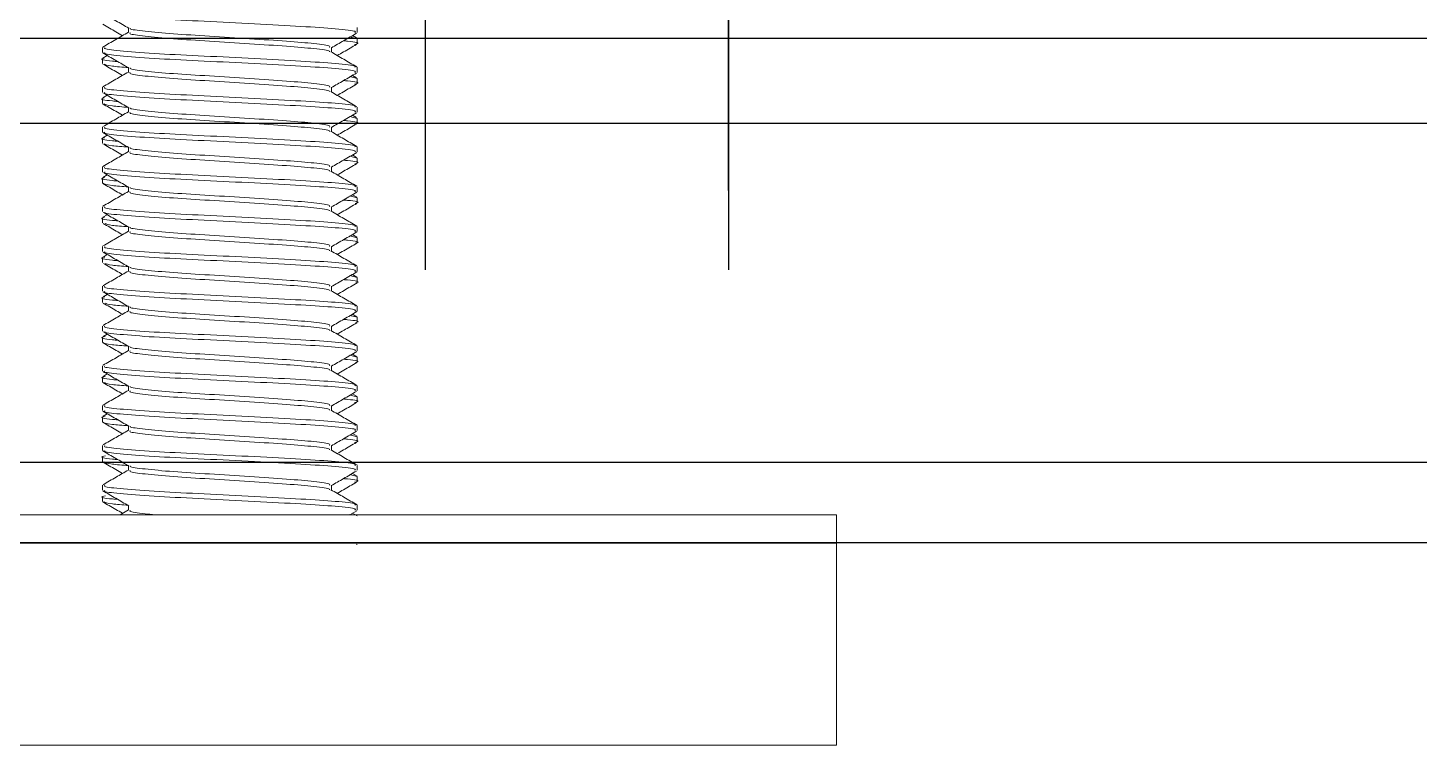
# Model space of a CAD drawing. Extents: x -73 to 76, y -94 to 26.
# Drawn here: x -17.676 to -15.956, y 11.232 to 12.119 of the extents above; entities that cross this region are included whole.
import ezdxf

# ---------------------------------------------------------------- set-up
doc = ezdxf.new("R2010")
doc.units = 0
doc.header["$MEASUREMENT"] = 0
doc.linetypes.add('CENTER', pattern=[2, 1.25, -0.25, 0.25, -0.25])
doc.layers.get('0').update_dxf_attribs({"linetype": 'CONTINUOUS'})
for name, color, linetype in [('ARCHETYPE HOOK', 6, 'CONTINUOUS'), ('ARCHETYPE LATCH', 1, 'CONTINUOUS'), ('CENTERLINES', 40, 'CENTER'), ('TEXT', 7, 'CONTINUOUS'), ('VENT', 5, 'CONTINUOUS')]:
    doc.layers.add(name, color=color, linetype=linetype)

# ---------------------------------------------------------------- blocks, each defined once
blk = doc.blocks.new('3344 Stile')
blk.add_lwpolyline([(-0.875, 3.872), (-0.875, 0.937), (-0.875, -0.125)])
blk.add_lwpolyline([(0, 0.113), (-0.713, 0.113, -0.414214), (-0.775, 0.175), (-0.775, 3.7494, -0.341643), (-0.7286, 3.8094, -0.036128), (-0.3169, 3.885, -0.337021), (-0.2526, 3.8464, 0.306807), (-0.195, 3.8074), (0, 3.8074), (0.195, 3.8074, 0.306807), (0.2526, 3.8464, -0.337021), (0.3169, 3.885, -0.036128), (0.7286, 3.8094, -0.341643), (0.775, 3.7494), (0.775, 0.175, -0.414214), (0.713, 0.113)], format="xyb", close=True)
blk = doc.blocks.new('A$C4DFD61B5')
at = {"layer": 'ARCHETYPE HOOK'}
for p, q in [((2.162, 0.8781), (2.162, 0)), ((2.162, 0), (2.162, 0.8781))]:
    blk.add_line(p, q, dxfattribs=at)
blk = doc.blocks.new('A$C6EB44D03')
for p, q in [((2.725, 0.8955), (0.135, 0.8955)), ((2.725, 0.7905), (0.135, 0.7905))]:
    blk.add_line(p, q)
blk = doc.blocks.new('fadfadsf')
at = {"color": 7, "linetype": 'Continuous', "lineweight": 15}
for p, q in [((14.2276, 7.0258), (14.2276, 7.0196)), ((14.5106, 7.0196), (14.5106, 7.0253)), ((14.2368, 7.0143), (14.2276, 7.012)), ((14.2276, 7.012), (14.2276, 7.0058)), ((14.2336, 7.0158), (14.2286, 7.0129)), ((14.2596, 7.0012), (14.2596, 6.9954)), ((14.5426, 6.995), (14.5426, 7.0012)), ((14.5422, 6.9879), (14.5366, 6.9912)), ((14.5426, 6.9812), (14.5426, 6.9874)), ((14.2276, 6.9766), (14.2276, 6.9704)), ((14.2336, 6.9666), (14.2286, 6.9637)), ((14.5106, 6.9704), (14.5106, 6.9761)), ((14.2367, 6.9651), (14.2276, 6.9628)), ((14.2276, 6.9628), (14.2276, 6.9566)), ((14.2596, 6.952), (14.2596, 6.9462)), ((14.5426, 6.9458), (14.5426, 6.952)), ((14.5422, 6.9387), (14.5366, 6.942)), ((14.5426, 6.932), (14.5426, 6.9382)), ((14.2276, 6.9273), (14.2276, 6.9212)), ((14.2368, 6.9159), (14.2276, 6.9135)), ((14.2336, 6.9174), (14.2285, 6.9144)), ((14.5106, 6.9212), (14.5106, 6.9269)), ((14.2276, 6.9135), (14.2276, 6.9074)), ((14.2596, 6.9027), (14.2596, 6.897)), ((14.5426, 6.8966), (14.5426, 6.9027)), ((14.5421, 6.8896), (14.5366, 6.8928)), ((14.5426, 6.8828), (14.5426, 6.8889)), ((14.2276, 6.8781), (14.2276, 6.872)), ((14.2368, 6.8667), (14.2276, 6.8643)), ((14.2276, 6.8643), (14.2276, 6.8582)), ((14.2336, 6.8682), (14.2284, 6.8652)), ((14.5106, 6.872), (14.5106, 6.8777)), ((14.2596, 6.8535), (14.2596, 6.8478)), ((14.5426, 6.8474), (14.5426, 6.8535)), ((14.2276, 6.8289), (14.2276, 6.8228)), ((14.5421, 6.8404), (14.5366, 6.8435)), ((14.5426, 6.8336), (14.5426, 6.8397)), ((14.2368, 6.8175), (14.2276, 6.8151)), ((14.2276, 6.8151), (14.2276, 6.809)), ((14.2336, 6.8189), (14.2283, 6.8159)), ((14.5106, 6.8228), (14.5106, 6.8285)), ((14.2596, 6.8043), (14.2596, 6.7985)), ((14.542, 6.7912), (14.5366, 6.7943)), ((14.5426, 6.7982), (14.5426, 6.8043)), ((14.2276, 6.7797), (14.2276, 6.7736)), ((14.5106, 6.7736), (14.5106, 6.7793)), ((14.5426, 6.7844), (14.5426, 6.7905)), ((14.2369, 6.7683), (14.2276, 6.7659)), ((14.2276, 6.7659), (14.2276, 6.7598)), ((14.2336, 6.7697), (14.2282, 6.7666)), ((14.2596, 6.7551), (14.2596, 6.7493)), ((14.5419, 6.742), (14.5366, 6.7451)), ((14.5426, 6.7489), (14.5426, 6.7551)), ((14.2276, 6.7305), (14.2276, 6.7243)), ((14.5106, 6.7243), (14.5106, 6.7301)), ((14.5426, 6.7351), (14.5426, 6.7413)), ((14.2369, 6.7191), (14.2276, 6.7167)), ((14.2276, 6.7167), (14.2276, 6.7105)), ((14.2336, 6.7205), (14.2281, 6.7173)), ((14.2596, 6.7059), (14.2596, 6.7001)), ((14.5418, 6.6929), (14.5366, 6.6959)), ((14.5426, 6.6997), (14.5426, 6.7059)), ((14.5426, 6.6859), (14.5426, 6.6921)), ((14.2276, 6.6813), (14.2276, 6.6751)), ((14.5106, 6.6751), (14.5106, 6.6809)), ((14.2369, 6.6699), (14.2276, 6.6675)), ((14.2276, 6.6675), (14.2276, 6.6613)), ((14.2336, 6.6713), (14.228, 6.6681)), ((14.2596, 6.6567), (14.2596, 6.6509)), ((14.5417, 6.6437), (14.5366, 6.6467)), ((14.5426, 6.6505), (14.5426, 6.6567)), ((14.5426, 6.6367), (14.5426, 6.6429)), ((14.2276, 6.6321), (14.2276, 6.6259)), ((14.5106, 6.6259), (14.5106, 6.6316)), ((14.2368, 6.6207), (14.2276, 6.6183)), ((14.2276, 6.6183), (14.2276, 6.6121)), ((14.2336, 6.6221), (14.228, 6.6188)), ((14.2596, 6.6075), (14.2596, 6.6017)), ((14.5426, 6.6013), (14.5426, 6.6075)), ((14.5417, 6.5945), (14.5366, 6.5975)), ((14.5426, 6.5875), (14.5426, 6.5937)), ((14.2276, 6.5829), (14.2276, 6.5767)), ((14.2368, 6.5714), (14.2276, 6.5691)), ((14.2336, 6.5729), (14.2279, 6.5696)), ((14.5106, 6.5767), (14.5106, 6.5824)), ((14.2276, 6.5691), (14.2276, 6.5629)), ((14.2596, 6.5583), (14.2596, 6.5525)), ((14.5426, 6.5521), (14.5426, 6.5583)), ((14.5416, 6.5453), (14.5366, 6.5483)), ((14.5426, 6.5383), (14.5426, 6.5445)), ((14.2276, 6.5336), (14.2276, 6.5275)), ((14.2367, 6.5222), (14.2276, 6.5198)), ((14.2276, 6.5198), (14.2276, 6.5137)), ((14.2336, 6.5237), (14.2279, 6.5204)), ((14.5106, 6.5275), (14.5106, 6.5332)), ((14.2596, 6.509), (14.2596, 6.5032)), ((14.5426, 6.5029), (14.5426, 6.509)), ((14.5426, 6.4891), (14.5426, 6.4952)), ((14.2276, 6.4844), (14.2276, 6.4783)), ((14.2368, 6.473), (14.2276, 6.4706)), ((14.2276, 6.4706), (14.2276, 6.4645)), ((14.2336, 6.4745), (14.2279, 6.4711)), ((14.5106, 6.4783), (14.5106, 6.484)), ((14.2596, 6.4598), (14.2596, 6.454)), ((14.5426, 6.4537), (14.5426, 6.4598)), ((14.2276, 6.4352), (14.2276, 6.4291)), ((14.5106, 6.4291), (14.5106, 6.4348)), ((14.5426, 6.4399), (14.5426, 6.446)), ((13.6351, 6.4234), (13.6351, 6.3884)), ((14.2336, 6.4252), (14.2279, 6.4219)), ((14.2283, 6.4283), (14.2367, 6.4234)), ((14.2368, 6.4238), (14.2354, 6.4234)), ((14.5209, 6.4234), (14.5106, 6.4294)), ((13.6351, 6.3884), (13.6351, 6.1384)), ((14.2291, 6.3871), (14.2279, 6.3865))]:
    blk.add_line(p, q, dxfattribs=at)
at = {"color": 7, "linetype": 'Continuous', "lineweight": 15, "flags": 128}
for points in [[(13.6351, 6.4234), (13.6368, 6.4234), (13.6508, 6.4234), (13.6785, 6.4234), (13.7194, 6.4234), (13.7728, 6.4234), (13.8375, 6.4234), (13.9126, 6.4234), (13.9964, 6.4234), (14.0875, 6.4234), (14.1842, 6.4234), (14.2846, 6.4234), (14.3869, 6.4234), (14.4892, 6.4234), (14.5895, 6.4234), (14.686, 6.4234), (14.7768, 6.4234), (14.8604, 6.4234), (14.9351, 6.4234)], [(13.6351, 6.3884), (13.6368, 6.3884), (13.6508, 6.3884), (13.6785, 6.3884), (13.7194, 6.3884), (13.7728, 6.3884), (13.8375, 6.3884), (13.9126, 6.3884), (13.9964, 6.3884), (14.0875, 6.3884), (14.1842, 6.3884), (14.2846, 6.3884), (14.3869, 6.3884), (14.4892, 6.3884), (14.5895, 6.3884), (14.686, 6.3884), (14.7768, 6.3884), (14.8604, 6.3884), (14.9351, 6.3884)], [(13.6351, 6.3884), (13.6369, 6.3884), (13.6513, 6.3884), (13.68, 6.3884), (13.7222, 6.3884), (13.7773, 6.3884), (13.844, 6.3884), (13.9213, 6.3884), (14.0075, 6.3884), (14.1009, 6.3884), (14.1999, 6.3884), (14.3025, 6.3884), (14.4066, 6.3884), (14.5103, 6.3884), (14.6116, 6.3884), (14.7086, 6.3884), (14.7993, 6.3884), (14.8819, 6.3884), (14.955, 6.3884)], [(13.6351, 6.1384), (13.6369, 6.1384), (13.6513, 6.1384), (13.68, 6.1384), (13.7222, 6.1384), (13.7773, 6.1384), (13.844, 6.1384), (13.9213, 6.1384), (14.0075, 6.1384), (14.1009, 6.1384), (14.1999, 6.1384), (14.3025, 6.1384), (14.4066, 6.1384), (14.5103, 6.1384), (14.6116, 6.1384), (14.7086, 6.1384), (14.7993, 6.1384), (14.8819, 6.1384), (14.955, 6.1384)]]:
    blk.add_lwpolyline(points, dxfattribs=at)
at = {"color": 7, "linetype": 'Continuous', "lineweight": 15}
for points, knots in [([(14.5396, 7.0442), (14.5402, 7.0437), (14.5419, 7.0422), (14.5188, 7.0398), (14.4754, 7.0364), (14.4169, 7.0336), (14.354, 7.0304), (14.2954, 7.0272), (14.2517, 7.0244), (14.2283, 7.0216), (14.23, 7.0201), (14.2306, 7.0196)], [0, 0, 0, 0, 0.061778, 0.185871, 0.313219, 0.435533, 0.561778, 0.688023, 0.810336, 0.937685, 1, 1, 1, 1]), ([(14.5099, 7.0249), (14.5153, 7.028), (14.526, 7.0342), (14.5367, 7.0404), (14.542, 7.0435)], [0, 0, 0, 0, 0.499775, 1, 1, 1, 1]), ([(14.2284, 7.0188), (14.2338, 7.0157), (14.2441, 7.0097), (14.2545, 7.0037), (14.2596, 7.0007)], [0, 0, 0, 0, 0.514554, 1, 1, 1, 1]), ([(14.5082, 7.025), (14.5084, 7.0247), (14.509, 7.0235), (14.4913, 7.0213), (14.4572, 7.018), (14.4104, 7.0152), (14.3603, 7.012), (14.3136, 7.0088), (14.2787, 7.006), (14.2601, 7.0032), (14.2615, 7.0017), (14.2619, 7.0012)], [0, 0, 0, 0, 0.029354, 0.157732, 0.28949, 0.416022, 0.546633, 0.677244, 0.803778, 0.935535, 1, 1, 1, 1]), ([(14.5082, 7.0196), (14.5087, 7.0191), (14.5101, 7.0176), (14.4917, 7.0152), (14.4571, 7.0118), (14.4104, 7.009), (14.3603, 7.0058), (14.3135, 7.0026), (14.2791, 6.9998), (14.2613, 6.9973), (14.2619, 6.9961), (14.262, 6.9959)], [0, 0, 0, 0, 0.064102, 0.192857, 0.325002, 0.451907, 0.582903, 0.713898, 0.840804, 0.972949, 1, 1, 1, 1]), ([(14.5422, 7.0016), (14.5369, 7.0047), (14.5263, 7.0109), (14.5158, 7.017), (14.5106, 7.02)], [0, 0, 0, 0, 0.508496, 1, 1, 1, 1]), ([(14.5179, 7.0157), (14.5206, 7.0173), (14.5286, 7.022), (14.5367, 7.0267), (14.542, 7.0298)], [0, 0, 0, 0, 0.3338055, 1, 1, 1, 1]), ([(14.2446, 7.0094), (14.243, 7.0093), (14.2295, 7.0081), (14.2237, 7.0066), (14.2297, 7.0052), (14.2309, 7.005)], [0, 0, 0, 0, 0.098456, 0.806267, 1, 1, 1, 1]), ([(14.2285, 7.0049), (14.2338, 7.0018), (14.2418, 6.9972), (14.2497, 6.9926), (14.2523, 6.9912)], [0, 0, 0, 0, 0.6748329, 1, 1, 1, 1]), ([(14.5396, 7.0012), (14.5402, 7.0007), (14.5419, 6.9992), (14.5188, 6.9967), (14.4754, 6.9933), (14.4169, 6.9906), (14.354, 6.9874), (14.2954, 6.9842), (14.2517, 6.9814), (14.2283, 6.9786), (14.23, 6.9771), (14.2306, 6.9766)], [0, 0, 0, 0, 0.061778, 0.185871, 0.313219, 0.435533, 0.561778, 0.688023, 0.810337, 0.937685, 1, 1, 1, 1]), ([(14.2604, 6.9959), (14.255, 6.9928), (14.2443, 6.9865), (14.2336, 6.9803), (14.2283, 6.9772)], [0, 0, 0, 0, 0.4998402, 1, 1, 1, 1]), ([(14.5396, 6.995), (14.5402, 6.9945), (14.5419, 6.993), (14.5188, 6.9906), (14.4754, 6.9872), (14.4169, 6.9844), (14.354, 6.9812), (14.2954, 6.978), (14.2517, 6.9752), (14.2283, 6.9724), (14.23, 6.9709), (14.2306, 6.9704)], [0, 0, 0, 0, 0.061778, 0.185871, 0.313219, 0.435533, 0.561778, 0.688023, 0.810336, 0.937685, 1, 1, 1, 1]), ([(14.5101, 6.9758), (14.5154, 6.9789), (14.5261, 6.9851), (14.5368, 6.9913), (14.5422, 6.9944)], [0, 0, 0, 0, 0.4998035, 1, 1, 1, 1]), ([(14.5405, 6.9879), (14.5412, 6.9877), (14.5465, 6.9865), (14.5401, 6.985), (14.5259, 6.9838), (14.5235, 6.9836)], [0, 0, 0, 0, 0.125827, 0.855607, 1, 1, 1, 1]), ([(14.2285, 6.9695), (14.2339, 6.9664), (14.2442, 6.9604), (14.2546, 6.9544), (14.2596, 6.9515)], [0, 0, 0, 0, 0.517185, 1, 1, 1, 1]), ([(14.5082, 6.9759), (14.5084, 6.9756), (14.5091, 6.9743), (14.4914, 6.9721), (14.4572, 6.9687), (14.4104, 6.966), (14.3603, 6.9628), (14.3136, 6.9595), (14.2787, 6.9568), (14.2601, 6.954), (14.2615, 6.9524), (14.2619, 6.952)], [0, 0, 0, 0, 0.033645, 0.161455, 0.29263, 0.418603, 0.548637, 0.678671, 0.804645, 0.93582, 1, 1, 1, 1]), ([(14.5082, 6.9704), (14.5087, 6.9699), (14.5101, 6.9684), (14.4917, 6.9659), (14.4571, 6.9626), (14.4104, 6.9598), (14.3603, 6.9566), (14.3135, 6.9534), (14.2791, 6.9506), (14.2613, 6.9481), (14.2619, 6.9469), (14.262, 6.9467)], [0, 0, 0, 0, 0.064056, 0.192721, 0.324773, 0.451588, 0.582492, 0.713395, 0.840211, 0.972263, 1, 1, 1, 1]), ([(14.5404, 6.9807), (14.5389, 6.9798), (14.5362, 6.9783), (14.518, 6.9769), (14.5106, 6.9763)], [0, 0, 0, 0, 0.590651, 1, 1, 1, 1]), ([(14.5422, 6.9524), (14.5368, 6.9556), (14.5263, 6.9617), (14.5158, 6.9678), (14.5106, 6.9708)], [0, 0, 0, 0, 0.5090856, 1, 1, 1, 1]), ([(14.5179, 6.9665), (14.5206, 6.9681), (14.5287, 6.9729), (14.5369, 6.9776), (14.5422, 6.9807)], [0, 0, 0, 0, 0.3391584, 1, 1, 1, 1]), ([(14.2446, 6.9602), (14.243, 6.9601), (14.2295, 6.9589), (14.2237, 6.9573), (14.2298, 6.956), (14.2312, 6.9557)], [0, 0, 0, 0, 0.09762, 0.795437, 1, 1, 1, 1]), ([(14.2286, 6.9557), (14.234, 6.9526), (14.2419, 6.948), (14.2498, 6.9434), (14.2523, 6.9419)], [0, 0, 0, 0, 0.679078, 1, 1, 1, 1]), ([(14.5396, 6.952), (14.5402, 6.9515), (14.5419, 6.9499), (14.5188, 6.9475), (14.4754, 6.9441), (14.4169, 6.9414), (14.354, 6.9382), (14.2954, 6.9349), (14.2517, 6.9322), (14.2283, 6.9294), (14.23, 6.9278), (14.2306, 6.9273)], [0, 0, 0, 0, 0.061778, 0.185871, 0.313219, 0.435533, 0.561778, 0.688023, 0.810337, 0.937685, 1, 1, 1, 1]), ([(14.2603, 6.9466), (14.255, 6.9435), (14.2443, 6.9373), (14.2336, 6.9311), (14.2283, 6.928)], [0, 0, 0, 0, 0.499848, 1, 1, 1, 1]), ([(14.5396, 6.9458), (14.5402, 6.9453), (14.5419, 6.9438), (14.5188, 6.9413), (14.4754, 6.938), (14.4169, 6.9352), (14.354, 6.932), (14.2954, 6.9288), (14.2517, 6.926), (14.2283, 6.9232), (14.23, 6.9217), (14.2306, 6.9212)], [0, 0, 0, 0, 0.061778, 0.185871, 0.313219, 0.435533, 0.561778, 0.688023, 0.810337, 0.937685, 1, 1, 1, 1]), ([(14.5101, 6.9266), (14.5154, 6.9297), (14.5261, 6.9359), (14.5368, 6.9421), (14.5422, 6.9452)], [0, 0, 0, 0, 0.4998075, 1, 1, 1, 1]), ([(14.5403, 6.9387), (14.5412, 6.9385), (14.5465, 6.9373), (14.5401, 6.9358), (14.5259, 6.9346), (14.5235, 6.9344)], [0, 0, 0, 0, 0.132022, 0.856644, 1, 1, 1, 1]), ([(14.2285, 6.9203), (14.2339, 6.9172), (14.2442, 6.9112), (14.2546, 6.9052), (14.2596, 6.9023)], [0, 0, 0, 0, 0.517081, 1, 1, 1, 1]), ([(14.5082, 6.9266), (14.5084, 6.9264), (14.5091, 6.9251), (14.4914, 6.9229), (14.4572, 6.9195), (14.4104, 6.9168), (14.3603, 6.9135), (14.3136, 6.9103), (14.2787, 6.9076), (14.2601, 6.9047), (14.2615, 6.9032), (14.2619, 6.9027)], [0, 0, 0, 0, 0.033534, 0.161359, 0.292549, 0.418537, 0.548586, 0.678634, 0.804623, 0.935813, 1, 1, 1, 1]), ([(14.5082, 6.9212), (14.5087, 6.9207), (14.5101, 6.9192), (14.4917, 6.9167), (14.4571, 6.9134), (14.4104, 6.9106), (14.3603, 6.9074), (14.3135, 6.9042), (14.2791, 6.9014), (14.2612, 6.8989), (14.2618, 6.8977), (14.262, 6.8974)], [0, 0, 0, 0, 0.064018, 0.192606, 0.32458, 0.451319, 0.582145, 0.71297, 0.839711, 0.971684, 1, 1, 1, 1]), ([(14.5406, 6.9315), (14.5391, 6.9306), (14.5364, 6.9291), (14.518, 6.9277), (14.5106, 6.9271)], [0, 0, 0, 0, 0.595078, 1, 1, 1, 1]), ([(14.5421, 6.9033), (14.5368, 6.9064), (14.5263, 6.9125), (14.5158, 6.9186), (14.5106, 6.9216)], [0, 0, 0, 0, 0.509794, 1, 1, 1, 1]), ([(14.5179, 6.9173), (14.5207, 6.919), (14.5288, 6.9237), (14.5369, 6.9284), (14.5423, 6.9315)], [0, 0, 0, 0, 0.341774, 1, 1, 1, 1]), ([(14.2446, 6.911), (14.243, 6.9108), (14.2295, 6.9097), (14.2237, 6.9081), (14.2297, 6.9068), (14.2311, 6.9065)], [0, 0, 0, 0, 0.098176, 0.800644, 1, 1, 1, 1]), ([(14.2286, 6.9065), (14.2339, 6.9034), (14.2418, 6.8988), (14.2497, 6.8942), (14.2523, 6.8927)], [0, 0, 0, 0, 0.678176, 1, 1, 1, 1]), ([(14.5396, 6.9027), (14.5402, 6.9022), (14.5419, 6.9007), (14.5188, 6.8983), (14.4754, 6.8949), (14.4169, 6.8921), (14.354, 6.8889), (14.2954, 6.8857), (14.2517, 6.883), (14.2283, 6.8801), (14.23, 6.8786), (14.2306, 6.8781)], [0, 0, 0, 0, 0.061778, 0.185871, 0.313219, 0.435533, 0.561778, 0.688023, 0.810336, 0.937685, 1, 1, 1, 1]), ([(14.2603, 6.8974), (14.255, 6.8943), (14.2443, 6.8881), (14.2336, 6.8819), (14.2282, 6.8788)], [0, 0, 0, 0, 0.49985, 1, 1, 1, 1]), ([(14.5396, 6.8966), (14.5402, 6.8961), (14.5419, 6.8946), (14.5188, 6.8921), (14.4754, 6.8888), (14.4169, 6.886), (14.354, 6.8828), (14.2954, 6.8796), (14.2517, 6.8768), (14.2283, 6.874), (14.23, 6.8725), (14.2306, 6.872)], [0, 0, 0, 0, 0.061778, 0.185871, 0.313219, 0.435533, 0.561778, 0.688023, 0.810337, 0.937685, 1, 1, 1, 1]), ([(14.51, 6.8774), (14.5154, 6.8805), (14.5261, 6.8867), (14.5368, 6.8929), (14.5421, 6.896)], [0, 0, 0, 0, 0.499819, 1, 1, 1, 1]), ([(14.5404, 6.8822), (14.5389, 6.8813), (14.5362, 6.8798), (14.518, 6.8785), (14.5106, 6.8779)], [0, 0, 0, 0, 0.590471, 1, 1, 1, 1]), ([(14.5179, 6.8681), (14.5206, 6.8697), (14.5288, 6.8744), (14.5369, 6.8791), (14.5422, 6.8822)], [0, 0, 0, 0, 0.340346, 1, 1, 1, 1]), ([(14.5402, 6.8896), (14.5411, 6.8893), (14.5465, 6.8881), (14.5401, 6.8866), (14.5259, 6.8854), (14.5235, 6.8852)], [0, 0, 0, 0, 0.139423, 0.857962, 1, 1, 1, 1]), ([(14.2283, 6.8712), (14.2337, 6.8681), (14.2441, 6.8621), (14.2545, 6.856), (14.2596, 6.8531)], [0, 0, 0, 0, 0.514681, 1, 1, 1, 1]), ([(14.5082, 6.8774), (14.5084, 6.8771), (14.5091, 6.8759), (14.4914, 6.8737), (14.4572, 6.8703), (14.4104, 6.8675), (14.3603, 6.8643), (14.3136, 6.8611), (14.2787, 6.8584), (14.2601, 6.8555), (14.2615, 6.854), (14.2619, 6.8535)], [0, 0, 0, 0, 0.032274, 0.160266, 0.291627, 0.417778, 0.547997, 0.678215, 0.804368, 0.935729, 1, 1, 1, 1]), ([(14.5082, 6.872), (14.5087, 6.8715), (14.5101, 6.87), (14.4917, 6.8675), (14.4571, 6.8642), (14.4104, 6.8614), (14.3603, 6.8582), (14.3135, 6.855), (14.2791, 6.8522), (14.2612, 6.8497), (14.2618, 6.8484), (14.262, 6.8482)], [0, 0, 0, 0, 0.063959, 0.192427, 0.324278, 0.450899, 0.581603, 0.712307, 0.83893, 0.97078, 1, 1, 1, 1]), ([(14.5421, 6.8541), (14.5367, 6.8572), (14.5262, 6.8633), (14.5157, 6.8694), (14.5106, 6.8724)], [0, 0, 0, 0, 0.510593, 1, 1, 1, 1]), ([(14.2446, 6.8618), (14.243, 6.8616), (14.2295, 6.8605), (14.2237, 6.859), (14.2295, 6.8576), (14.2307, 6.8574)], [0, 0, 0, 0, 0.099905, 0.818836, 1, 1, 1, 1]), ([(14.2603, 6.8482), (14.2549, 6.8451), (14.2443, 6.8389), (14.2336, 6.8327), (14.2282, 6.8296)], [0, 0, 0, 0, 0.499857, 1, 1, 1, 1]), ([(14.2284, 6.8574), (14.2337, 6.8543), (14.2417, 6.8497), (14.2497, 6.845), (14.2523, 6.8435)], [0, 0, 0, 0, 0.673214, 1, 1, 1, 1]), ([(14.5396, 6.8535), (14.5402, 6.853), (14.5419, 6.8515), (14.5188, 6.8491), (14.4754, 6.8457), (14.4169, 6.8429), (14.354, 6.8397), (14.2954, 6.8365), (14.2517, 6.8337), (14.2283, 6.8309), (14.23, 6.8294), (14.2306, 6.8289)], [0, 0, 0, 0, 0.061778, 0.1858711, 0.3132194, 0.4355328, 0.5617777, 0.6880229, 0.8103365, 0.937685, 1, 1, 1, 1]), ([(14.5396, 6.8474), (14.5402, 6.8469), (14.5419, 6.8454), (14.5188, 6.8429), (14.4754, 6.8396), (14.4169, 6.8368), (14.354, 6.8336), (14.2954, 6.8304), (14.2517, 6.8276), (14.2283, 6.8248), (14.23, 6.8233), (14.2306, 6.8228)], [0, 0, 0, 0, 0.061778, 0.185871, 0.313219, 0.435533, 0.561778, 0.688023, 0.810336, 0.937685, 1, 1, 1, 1]), ([(14.5099, 6.8281), (14.5153, 6.8312), (14.5259, 6.8374), (14.5366, 6.8436), (14.542, 6.8467)], [0, 0, 0, 0, 0.499843, 1, 1, 1, 1]), ([(14.5426, 6.8336), (14.5408, 6.8325), (14.5381, 6.8308), (14.518, 6.8293), (14.5106, 6.8287)], [0, 0, 0, 0, 0.635845, 1, 1, 1, 1]), ([(14.5179, 6.8189), (14.5206, 6.8205), (14.5286, 6.8251), (14.5366, 6.8298), (14.542, 6.8329)], [0, 0, 0, 0, 0.3340141, 1, 1, 1, 1]), ([(14.54, 6.8404), (14.541, 6.8402), (14.5465, 6.8389), (14.5401, 6.8373), (14.5259, 6.8362), (14.5235, 6.836)], [0, 0, 0, 0, 0.147616, 0.859352, 1, 1, 1, 1]), ([(14.2446, 6.8125), (14.243, 6.8124), (14.2295, 6.8113), (14.2236, 6.8098), (14.2292, 6.8085), (14.2302, 6.8083)], [0, 0, 0, 0, 0.102649, 0.844116, 1, 1, 1, 1]), ([(14.2281, 6.8221), (14.2335, 6.819), (14.244, 6.8129), (14.2544, 6.8068), (14.2596, 6.8039)], [0, 0, 0, 0, 0.511331, 1, 1, 1, 1]), ([(14.5082, 6.8281), (14.5084, 6.8279), (14.509, 6.8266), (14.4913, 6.8245), (14.4572, 6.8211), (14.4104, 6.8183), (14.3603, 6.8151), (14.3136, 6.8119), (14.2787, 6.8091), (14.2601, 6.8063), (14.2615, 6.8048), (14.2619, 6.8043)], [0, 0, 0, 0, 0.029445, 0.15781, 0.289556, 0.416076, 0.546676, 0.677274, 0.803796, 0.935541, 1, 1, 1, 1]), ([(14.5082, 6.8228), (14.5087, 6.8223), (14.5101, 6.8208), (14.4917, 6.8183), (14.4571, 6.815), (14.4104, 6.8122), (14.3603, 6.809), (14.3135, 6.8058), (14.2791, 6.803), (14.2612, 6.8004), (14.2618, 6.7992), (14.262, 6.799)], [0, 0, 0, 0, 0.063877, 0.19218, 0.323862, 0.450321, 0.580858, 0.711394, 0.837854, 0.969536, 1, 1, 1, 1]), ([(14.5421, 6.8049), (14.5367, 6.808), (14.5262, 6.8141), (14.5157, 6.8202), (14.5106, 6.8231)], [0, 0, 0, 0, 0.511443, 1, 1, 1, 1]), ([(14.2281, 6.8083), (14.2335, 6.8052), (14.2415, 6.8005), (14.2496, 6.7959), (14.2523, 6.7943)], [0, 0, 0, 0, 0.666658, 1, 1, 1, 1]), ([(14.2602, 6.7989), (14.2549, 6.7958), (14.2442, 6.7896), (14.2335, 6.7834), (14.2282, 6.7803)], [0, 0, 0, 0, 0.499862, 1, 1, 1, 1]), ([(14.5396, 6.8043), (14.5402, 6.8038), (14.5419, 6.8023), (14.5188, 6.7999), (14.4754, 6.7965), (14.4169, 6.7937), (14.354, 6.7905), (14.2954, 6.7873), (14.2517, 6.7845), (14.2283, 6.7817), (14.23, 6.7802), (14.2306, 6.7797)], [0, 0, 0, 0, 0.061778, 0.1858711, 0.3132194, 0.4355328, 0.5617776, 0.6880229, 0.8103365, 0.937685, 1, 1, 1, 1]), ([(14.5396, 6.7974), (14.5398, 6.7971), (14.5406, 6.7959), (14.5184, 6.7937), (14.4755, 6.7903), (14.4168, 6.7876), (14.354, 6.7844), (14.2954, 6.7811), (14.2517, 6.7784), (14.2283, 6.7756), (14.23, 6.7741), (14.2306, 6.7736)], [0, 0, 0, 0, 0.03053, 0.158757, 0.290346, 0.416733, 0.547183, 0.677632, 0.80402, 0.93561, 1, 1, 1, 1]), ([(14.5097, 6.7788), (14.515, 6.7819), (14.5257, 6.7881), (14.5364, 6.7942), (14.5418, 6.7973)], [0, 0, 0, 0, 0.499854, 1, 1, 1, 1]), ([(14.5082, 6.7788), (14.5083, 6.7786), (14.5089, 6.7774), (14.4912, 6.7753), (14.4572, 6.7719), (14.4104, 6.7691), (14.3603, 6.7659), (14.3136, 6.7627), (14.2787, 6.7599), (14.2601, 6.7571), (14.2615, 6.7556), (14.2619, 6.7551)], [0, 0, 0, 0, 0.024607, 0.1536123, 0.2860147, 0.4131655, 0.5444159, 0.6756658, 0.8028185, 0.9352198, 1, 1, 1, 1]), ([(14.5392, 6.7835), (14.5378, 6.7827), (14.5352, 6.7813), (14.5181, 6.7801), (14.5106, 6.7795)], [0, 0, 0, 0, 0.559462, 1, 1, 1, 1]), ([(14.5179, 6.7697), (14.5205, 6.7712), (14.5284, 6.7758), (14.5363, 6.7804), (14.5417, 6.7835)], [0, 0, 0, 0, 0.3253386, 1, 1, 1, 1]), ([(14.5399, 6.7912), (14.5409, 6.791), (14.5465, 6.7897), (14.5401, 6.7881), (14.5259, 6.787), (14.5235, 6.7868)], [0, 0, 0, 0, 0.156074, 0.86027, 1, 1, 1, 1]), ([(14.2446, 6.7633), (14.243, 6.7632), (14.2296, 6.7621), (14.2236, 6.7606), (14.2289, 6.7594), (14.2297, 6.7592)], [0, 0, 0, 0, 0.10557, 0.867149, 1, 1, 1, 1]), ([(14.228, 6.773), (14.2333, 6.7699), (14.2439, 6.7638), (14.2544, 6.7577), (14.2596, 6.7547)], [0, 0, 0, 0, 0.5086044, 1, 1, 1, 1]), ([(14.5082, 6.7736), (14.5087, 6.7731), (14.5101, 6.7715), (14.4917, 6.7691), (14.4571, 6.7657), (14.4104, 6.763), (14.3603, 6.7598), (14.3135, 6.7565), (14.2791, 6.7538), (14.2611, 6.7512), (14.2618, 6.75), (14.262, 6.7497)], [0, 0, 0, 0, 0.063772, 0.191867, 0.323334, 0.449586, 0.57991, 0.710232, 0.836487, 0.967953, 1, 1, 1, 1]), ([(14.542, 6.7557), (14.5366, 6.7588), (14.5262, 6.7649), (14.5157, 6.771), (14.5106, 6.7739)], [0, 0, 0, 0, 0.512294, 1, 1, 1, 1]), ([(14.228, 6.7592), (14.2333, 6.7561), (14.2414, 6.7514), (14.2495, 6.7467), (14.2523, 6.7451)], [0, 0, 0, 0, 0.661085, 1, 1, 1, 1]), ([(14.2602, 6.7497), (14.2548, 6.7466), (14.2441, 6.7404), (14.2335, 6.7342), (14.2281, 6.7311)], [0, 0, 0, 0, 0.4998684, 1, 1, 1, 1]), ([(14.5396, 6.7551), (14.5402, 6.7546), (14.5419, 6.7531), (14.5188, 6.7506), (14.4754, 6.7473), (14.4169, 6.7445), (14.354, 6.7413), (14.2954, 6.7381), (14.2517, 6.7353), (14.2283, 6.7325), (14.23, 6.731), (14.2306, 6.7305)], [0, 0, 0, 0, 0.061778, 0.185871, 0.313219, 0.435533, 0.561778, 0.688023, 0.810336, 0.937685, 1, 1, 1, 1]), ([(14.5396, 6.7489), (14.5402, 6.7484), (14.5419, 6.7469), (14.5188, 6.7445), (14.4754, 6.7411), (14.4169, 6.7384), (14.354, 6.7351), (14.2954, 6.7319), (14.2517, 6.7292), (14.2283, 6.7263), (14.23, 6.7248), (14.2306, 6.7243)], [0, 0, 0, 0, 0.061778, 0.185871, 0.313219, 0.435533, 0.561778, 0.688023, 0.810336, 0.937685, 1, 1, 1, 1]), ([(14.5095, 6.7295), (14.5149, 6.7326), (14.5256, 6.7388), (14.5363, 6.745), (14.5416, 6.7481)], [0, 0, 0, 0, 0.4998187, 1, 1, 1, 1]), ([(14.5082, 6.7295), (14.5083, 6.7293), (14.5088, 6.7282), (14.4912, 6.726), (14.4572, 6.7227), (14.4104, 6.7199), (14.3603, 6.7167), (14.3136, 6.7135), (14.2787, 6.7107), (14.2601, 6.7079), (14.2615, 6.7064), (14.2619, 6.7059)], [0, 0, 0, 0, 0.021243, 0.150693, 0.283552, 0.411142, 0.542845, 0.674547, 0.802138, 0.934996, 1, 1, 1, 1]), ([(14.539, 6.7342), (14.5375, 6.7335), (14.535, 6.7321), (14.5181, 6.7308), (14.5106, 6.7303)], [0, 0, 0, 0, 0.552464, 1, 1, 1, 1]), ([(14.5179, 6.7205), (14.5204, 6.722), (14.5283, 6.7265), (14.5362, 6.7311), (14.5415, 6.7342)], [0, 0, 0, 0, 0.320975, 1, 1, 1, 1]), ([(14.5397, 6.742), (14.5408, 6.7418), (14.5465, 6.7405), (14.5401, 6.7389), (14.5258, 6.7377), (14.5235, 6.7375)], [0, 0, 0, 0, 0.16445, 0.861033, 1, 1, 1, 1]), ([(14.2446, 6.7141), (14.243, 6.714), (14.2296, 6.7129), (14.2236, 6.7114), (14.2288, 6.7102), (14.2295, 6.71)], [0, 0, 0, 0, 0.106872, 0.877851, 1, 1, 1, 1]), ([(14.2279, 6.71), (14.2332, 6.7069), (14.2414, 6.7022), (14.2495, 6.6975), (14.2523, 6.6959)], [0, 0, 0, 0, 0.658186, 1, 1, 1, 1]), ([(14.228, 6.7238), (14.2333, 6.7206), (14.2439, 6.7146), (14.2544, 6.7084), (14.2596, 6.7054)], [0, 0, 0, 0, 0.508592, 1, 1, 1, 1]), ([(14.5082, 6.7243), (14.5087, 6.7238), (14.5101, 6.7223), (14.4917, 6.7199), (14.4571, 6.7165), (14.4104, 6.7138), (14.3603, 6.7105), (14.3136, 6.7073), (14.2791, 6.7046), (14.2611, 6.702), (14.2618, 6.7007), (14.262, 6.7005)], [0, 0, 0, 0, 0.0636734, 0.1915687, 0.3228316, 0.4488883, 0.5790095, 0.7091297, 0.8351883, 0.9664503, 1, 1, 1, 1]), ([(14.5419, 6.7065), (14.5366, 6.7096), (14.5261, 6.7157), (14.5157, 6.7218), (14.5106, 6.7247)], [0, 0, 0, 0, 0.5130866, 1, 1, 1, 1]), ([(14.2601, 6.7004), (14.2548, 6.6973), (14.2441, 6.6911), (14.2334, 6.6849), (14.228, 6.6818)], [0, 0, 0, 0, 0.499859, 1, 1, 1, 1]), ([(14.5396, 6.7059), (14.5402, 6.7054), (14.5419, 6.7039), (14.5188, 6.7014), (14.4754, 6.6981), (14.4169, 6.6953), (14.354, 6.6921), (14.2954, 6.6889), (14.2517, 6.6861), (14.2283, 6.6833), (14.23, 6.6818), (14.2306, 6.6813)], [0, 0, 0, 0, 0.061778, 0.185871, 0.313219, 0.435533, 0.561778, 0.688023, 0.810336, 0.937685, 1, 1, 1, 1]), ([(14.5396, 6.6997), (14.5402, 6.6992), (14.5419, 6.6977), (14.5188, 6.6953), (14.4754, 6.6919), (14.4169, 6.6891), (14.354, 6.6859), (14.2954, 6.6827), (14.2517, 6.68), (14.2283, 6.6771), (14.23, 6.6756), (14.2306, 6.6751)], [0, 0, 0, 0, 0.061778, 0.185871, 0.313219, 0.435533, 0.561778, 0.688023, 0.810336, 0.937685, 1, 1, 1, 1]), ([(14.5095, 6.6803), (14.5149, 6.6834), (14.5256, 6.6896), (14.5363, 6.6958), (14.5417, 6.6989)], [0, 0, 0, 0, 0.4997879, 1, 1, 1, 1]), ([(14.5395, 6.6929), (14.5407, 6.6926), (14.5465, 6.6913), (14.5401, 6.6897), (14.5258, 6.6885), (14.5235, 6.6883)], [0, 0, 0, 0, 0.172501, 0.862439, 1, 1, 1, 1]), ([(14.228, 6.6745), (14.2334, 6.6714), (14.2439, 6.6653), (14.2544, 6.6592), (14.2596, 6.6562)], [0, 0, 0, 0, 0.509293, 1, 1, 1, 1]), ([(14.5082, 6.6803), (14.5083, 6.6801), (14.5088, 6.6789), (14.4912, 6.6768), (14.4572, 6.6735), (14.4104, 6.6707), (14.3603, 6.6675), (14.3136, 6.6643), (14.2787, 6.6615), (14.2601, 6.6587), (14.2615, 6.6572), (14.2619, 6.6567)], [0, 0, 0, 0, 0.021338, 0.150776, 0.283622, 0.411199, 0.542889, 0.674579, 0.802158, 0.935003, 1, 1, 1, 1]), ([(14.5082, 6.6751), (14.5087, 6.6746), (14.5101, 6.6731), (14.4917, 6.6707), (14.4571, 6.6673), (14.4104, 6.6645), (14.3603, 6.6613), (14.3136, 6.6581), (14.279, 6.6554), (14.261, 6.6528), (14.2618, 6.6515), (14.262, 6.6512)], [0, 0, 0, 0, 0.0636, 0.191347, 0.322457, 0.448368, 0.578338, 0.708308, 0.83422, 0.96533, 1, 1, 1, 1]), ([(14.5391, 6.685), (14.5376, 6.6843), (14.535, 6.6829), (14.5181, 6.6816), (14.5106, 6.6811)], [0, 0, 0, 0, 0.555452, 1, 1, 1, 1]), ([(14.5419, 6.6573), (14.5365, 6.6605), (14.5261, 6.6665), (14.5157, 6.6726), (14.5106, 6.6755)], [0, 0, 0, 0, 0.513764, 1, 1, 1, 1]), ([(14.5179, 6.6713), (14.5204, 6.6728), (14.5283, 6.6773), (14.5362, 6.6819), (14.5416, 6.685)], [0, 0, 0, 0, 0.321764, 1, 1, 1, 1]), ([(14.2446, 6.6649), (14.243, 6.6648), (14.2296, 6.6637), (14.2236, 6.6622), (14.2289, 6.661), (14.2297, 6.6608)], [0, 0, 0, 0, 0.105584, 0.867902, 1, 1, 1, 1]), ([(14.228, 6.6608), (14.2333, 6.6577), (14.2414, 6.653), (14.2495, 6.6483), (14.2523, 6.6467)], [0, 0, 0, 0, 0.659301, 1, 1, 1, 1]), ([(14.2601, 6.6512), (14.2547, 6.6481), (14.244, 6.6419), (14.2333, 6.6357), (14.228, 6.6326)], [0, 0, 0, 0, 0.499845, 1, 1, 1, 1]), ([(14.5396, 6.6567), (14.5402, 6.6562), (14.5419, 6.6547), (14.5188, 6.6522), (14.4754, 6.6489), (14.4169, 6.6461), (14.354, 6.6429), (14.2954, 6.6397), (14.2517, 6.6369), (14.2283, 6.6341), (14.23, 6.6326), (14.2306, 6.6321)], [0, 0, 0, 0, 0.061778, 0.185871, 0.313219, 0.435533, 0.561778, 0.688023, 0.810336, 0.937685, 1, 1, 1, 1]), ([(14.5396, 6.6498), (14.5398, 6.6495), (14.5407, 6.6483), (14.5184, 6.6461), (14.4755, 6.6427), (14.4168, 6.6399), (14.354, 6.6367), (14.2954, 6.6335), (14.2517, 6.6307), (14.2283, 6.6279), (14.23, 6.6264), (14.2306, 6.6259)], [0, 0, 0, 0, 0.031608, 0.159691, 0.291135, 0.417381, 0.547686, 0.677991, 0.804237, 0.935681, 1, 1, 1, 1]), ([(14.5097, 6.6311), (14.515, 6.6342), (14.5257, 6.6404), (14.5365, 6.6466), (14.5418, 6.6497)], [0, 0, 0, 0, 0.4997683, 1, 1, 1, 1]), ([(14.5394, 6.6437), (14.5406, 6.6434), (14.5465, 6.6421), (14.5401, 6.6405), (14.5259, 6.6393), (14.5235, 6.6391)], [0, 0, 0, 0, 0.179877, 0.864262, 1, 1, 1, 1]), ([(14.2282, 6.6252), (14.2335, 6.6221), (14.244, 6.6161), (14.2545, 6.61), (14.2596, 6.607)], [0, 0, 0, 0, 0.510989, 1, 1, 1, 1]), ([(14.5082, 6.6311), (14.5083, 6.631), (14.5089, 6.6298), (14.4912, 6.6276), (14.4572, 6.6243), (14.4104, 6.6215), (14.3603, 6.6183), (14.3136, 6.6151), (14.2787, 6.6123), (14.2601, 6.6095), (14.2615, 6.608), (14.2619, 6.6075)], [0, 0, 0, 0, 0.024367, 0.153404, 0.285839, 0.413021, 0.544304, 0.675586, 0.80277, 0.935204, 1, 1, 1, 1]), ([(14.5082, 6.6259), (14.5087, 6.6254), (14.5101, 6.6239), (14.4917, 6.6215), (14.4571, 6.6181), (14.4104, 6.6153), (14.3603, 6.6121), (14.3136, 6.6089), (14.279, 6.6061), (14.261, 6.6036), (14.2618, 6.6023), (14.262, 6.602)], [0, 0, 0, 0, 0.063551, 0.191202, 0.322213, 0.448028, 0.5779, 0.707771, 0.833588, 0.964599, 1, 1, 1, 1]), ([(14.5426, 6.6367), (14.5408, 6.6356), (14.5381, 6.634), (14.518, 6.6324), (14.5106, 6.6319)], [0, 0, 0, 0, 0.635845, 1, 1, 1, 1]), ([(14.5419, 6.6082), (14.5365, 6.6113), (14.5261, 6.6173), (14.5157, 6.6234), (14.5106, 6.6263)], [0, 0, 0, 0, 0.514262, 1, 1, 1, 1]), ([(14.5179, 6.6221), (14.5205, 6.6236), (14.5285, 6.6282), (14.5364, 6.6328), (14.5418, 6.6359)], [0, 0, 0, 0, 0.32667, 1, 1, 1, 1]), ([(14.2446, 6.6157), (14.243, 6.6156), (14.2295, 6.6144), (14.2236, 6.6129), (14.2293, 6.6117), (14.2303, 6.6114)], [0, 0, 0, 0, 0.101874, 0.83765, 1, 1, 1, 1]), ([(14.2282, 6.6114), (14.2335, 6.6083), (14.2416, 6.6037), (14.2496, 6.599), (14.2523, 6.5974)], [0, 0, 0, 0, 0.665332, 1, 1, 1, 1]), ([(14.5396, 6.6075), (14.5402, 6.607), (14.5419, 6.6055), (14.5188, 6.603), (14.4754, 6.5996), (14.4169, 6.5969), (14.354, 6.5937), (14.2954, 6.5904), (14.2517, 6.5877), (14.2283, 6.5849), (14.23, 6.5834), (14.2306, 6.5829)], [0, 0, 0, 0, 0.061778, 0.1858711, 0.3132194, 0.4355328, 0.5617776, 0.6880229, 0.8103365, 0.937685, 1, 1, 1, 1]), ([(14.2601, 6.602), (14.2547, 6.5988), (14.244, 6.5926), (14.2333, 6.5864), (14.228, 6.5833)], [0, 0, 0, 0, 0.499831, 1, 1, 1, 1]), ([(14.5396, 6.6013), (14.5402, 6.6008), (14.5419, 6.5993), (14.5188, 6.5969), (14.4754, 6.5935), (14.4169, 6.5907), (14.354, 6.5875), (14.2954, 6.5843), (14.2517, 6.5815), (14.2283, 6.5787), (14.23, 6.5772), (14.2306, 6.5767)], [0, 0, 0, 0, 0.061778, 0.185871, 0.313219, 0.435533, 0.561778, 0.688023, 0.810336, 0.937685, 1, 1, 1, 1]), ([(14.5099, 6.582), (14.5152, 6.5851), (14.526, 6.5913), (14.5367, 6.5975), (14.542, 6.6006)], [0, 0, 0, 0, 0.4997739, 1, 1, 1, 1]), ([(14.5392, 6.5945), (14.5405, 6.5942), (14.5465, 6.5929), (14.5401, 6.5913), (14.5259, 6.5901), (14.5235, 6.5899)], [0, 0, 0, 0, 0.186125, 0.865707, 1, 1, 1, 1]), ([(14.2284, 6.5759), (14.2337, 6.5728), (14.2441, 6.5668), (14.2545, 6.5607), (14.2596, 6.5578)], [0, 0, 0, 0, 0.514326, 1, 1, 1, 1]), ([(14.5082, 6.582), (14.5084, 6.5818), (14.509, 6.5806), (14.4913, 6.5784), (14.4572, 6.575), (14.4104, 6.5723), (14.3603, 6.5691), (14.3136, 6.5658), (14.2787, 6.5631), (14.2601, 6.5603), (14.2615, 6.5587), (14.2619, 6.5583)], [0, 0, 0, 0, 0.029066, 0.157481, 0.289278, 0.415848, 0.546498, 0.677148, 0.80372, 0.935516, 1, 1, 1, 1]), ([(14.5082, 6.5767), (14.5087, 6.5762), (14.5101, 6.5747), (14.4917, 6.5722), (14.4571, 6.5689), (14.4104, 6.5661), (14.3603, 6.5629), (14.3136, 6.5597), (14.279, 6.5569), (14.261, 6.5543), (14.2618, 6.553), (14.262, 6.5528)], [0, 0, 0, 0, 0.063528, 0.19113, 0.322093, 0.447861, 0.577685, 0.707507, 0.833277, 0.964239, 1, 1, 1, 1]), ([(14.54, 6.5868), (14.5385, 6.586), (14.5358, 6.5845), (14.5181, 6.5832), (14.5106, 6.5826)], [0, 0, 0, 0, 0.579284, 1, 1, 1, 1]), ([(14.5418, 6.559), (14.5365, 6.5621), (14.5261, 6.5681), (14.5157, 6.5741), (14.5106, 6.5771)], [0, 0, 0, 0, 0.5145327, 1, 1, 1, 1]), ([(14.5179, 6.5728), (14.5206, 6.5744), (14.5286, 6.5791), (14.5367, 6.5837), (14.542, 6.5868)], [0, 0, 0, 0, 0.333218, 1, 1, 1, 1]), ([(14.2446, 6.5665), (14.243, 6.5663), (14.2295, 6.5652), (14.2237, 6.5637), (14.2296, 6.5623), (14.2309, 6.562)], [0, 0, 0, 0, 0.098568, 0.80744, 1, 1, 1, 1]), ([(14.2285, 6.562), (14.2338, 6.5589), (14.2418, 6.5543), (14.2497, 6.5497), (14.2523, 6.5482)], [0, 0, 0, 0, 0.674008, 1, 1, 1, 1]), ([(14.5396, 6.5583), (14.5402, 6.5577), (14.5419, 6.5562), (14.5188, 6.5538), (14.4754, 6.5504), (14.4169, 6.5477), (14.354, 6.5445), (14.2954, 6.5412), (14.2517, 6.5385), (14.2283, 6.5356), (14.23, 6.5341), (14.2306, 6.5336)], [0, 0, 0, 0, 0.061778, 0.185871, 0.313219, 0.435533, 0.561778, 0.688023, 0.810336, 0.937685, 1, 1, 1, 1]), ([(14.26, 6.5527), (14.2547, 6.5496), (14.244, 6.5434), (14.2333, 6.5372), (14.2279, 6.5341)], [0, 0, 0, 0, 0.4998154, 1, 1, 1, 1]), ([(14.5396, 6.5521), (14.5402, 6.5516), (14.5419, 6.5501), (14.5188, 6.5476), (14.4754, 6.5443), (14.4169, 6.5415), (14.354, 6.5383), (14.2954, 6.5351), (14.2517, 6.5323), (14.2283, 6.5295), (14.23, 6.528), (14.2306, 6.5275)], [0, 0, 0, 0, 0.061778, 0.185871, 0.313219, 0.435533, 0.561778, 0.688023, 0.810336, 0.937685, 1, 1, 1, 1]), ([(14.5101, 6.5329), (14.5154, 6.536), (14.5261, 6.5422), (14.5368, 6.5484), (14.5422, 6.5515)], [0, 0, 0, 0, 0.499803, 1, 1, 1, 1]), ([(14.5426, 6.5383), (14.5408, 6.5372), (14.5381, 6.5355), (14.518, 6.534), (14.5106, 6.5334)], [0, 0, 0, 0, 0.635845, 1, 1, 1, 1]), ([(14.5179, 6.5236), (14.5206, 6.5252), (14.5287, 6.5299), (14.5368, 6.5346), (14.5422, 6.5377)], [0, 0, 0, 0, 0.338789, 1, 1, 1, 1]), ([(14.5391, 6.5453), (14.5404, 6.545), (14.5465, 6.5437), (14.5401, 6.5421), (14.5259, 6.5409), (14.5235, 6.5407)], [0, 0, 0, 0, 0.1909102, 0.8663715, 1, 1, 1, 1]), ([(14.2285, 6.5266), (14.2339, 6.5235), (14.2442, 6.5175), (14.2546, 6.5115), (14.2596, 6.5086)], [0, 0, 0, 0, 0.517103, 1, 1, 1, 1]), ([(14.5082, 6.5329), (14.5084, 6.5327), (14.5091, 6.5314), (14.4914, 6.5292), (14.4572, 6.5258), (14.4104, 6.5231), (14.3603, 6.5198), (14.3136, 6.5166), (14.2787, 6.5139), (14.2601, 6.511), (14.2615, 6.5095), (14.2619, 6.509)], [0, 0, 0, 0, 0.033445, 0.161281, 0.292484, 0.418483, 0.548544, 0.678605, 0.804605, 0.935807, 1, 1, 1, 1]), ([(14.5082, 6.5275), (14.5087, 6.527), (14.5101, 6.5255), (14.4917, 6.523), (14.4571, 6.5197), (14.4104, 6.5169), (14.3603, 6.5137), (14.3136, 6.5105), (14.279, 6.5077), (14.261, 6.5051), (14.2618, 6.5038), (14.262, 6.5036)], [0, 0, 0, 0, 0.063528, 0.19113, 0.322093, 0.447861, 0.577685, 0.707507, 0.833277, 0.964239, 1, 1, 1, 1]), ([(14.5418, 6.5098), (14.5365, 6.5129), (14.5261, 6.5189), (14.5156, 6.5249), (14.5106, 6.5279)], [0, 0, 0, 0, 0.514556, 1, 1, 1, 1]), ([(14.2446, 6.5173), (14.243, 6.5171), (14.2295, 6.516), (14.2237, 6.5144), (14.2298, 6.5131), (14.2312, 6.5128)], [0, 0, 0, 0, 0.097626, 0.795604, 1, 1, 1, 1]), ([(14.26, 6.5035), (14.2547, 6.5004), (14.244, 6.4942), (14.2333, 6.488), (14.2279, 6.4849)], [0, 0, 0, 0, 0.499802, 1, 1, 1, 1]), ([(14.2286, 6.5128), (14.234, 6.5097), (14.2419, 6.5051), (14.2498, 6.5005), (14.2523, 6.499)], [0, 0, 0, 0, 0.678519, 1, 1, 1, 1]), ([(14.5396, 6.509), (14.5402, 6.5085), (14.5419, 6.507), (14.5188, 6.5046), (14.4754, 6.5012), (14.4169, 6.4984), (14.354, 6.4952), (14.2954, 6.492), (14.2517, 6.4893), (14.2283, 6.4864), (14.23, 6.4849), (14.2306, 6.4844)], [0, 0, 0, 0, 0.061778, 0.185871, 0.313219, 0.435533, 0.561778, 0.688023, 0.810336, 0.937685, 1, 1, 1, 1]), ([(14.5396, 6.5029), (14.5402, 6.5024), (14.5419, 6.5009), (14.5188, 6.4984), (14.4754, 6.4951), (14.4169, 6.4923), (14.354, 6.4891), (14.2954, 6.4859), (14.2517, 6.4831), (14.2283, 6.4803), (14.23, 6.4788), (14.2306, 6.4783)], [0, 0, 0, 0, 0.061778, 0.185871, 0.313219, 0.435533, 0.561778, 0.688023, 0.810336, 0.937685, 1, 1, 1, 1]), ([(14.5101, 6.4837), (14.5154, 6.4868), (14.5261, 6.493), (14.5368, 6.4992), (14.5422, 6.5023)], [0, 0, 0, 0, 0.499807, 1, 1, 1, 1]), ([(14.5406, 6.4886), (14.5391, 6.4877), (14.5364, 6.4862), (14.518, 6.4848), (14.5106, 6.4842)], [0, 0, 0, 0, 0.595028, 1, 1, 1, 1]), ([(14.5179, 6.4744), (14.5207, 6.476), (14.5288, 6.4808), (14.5369, 6.4855), (14.5423, 6.4886)], [0, 0, 0, 0, 0.34167, 1, 1, 1, 1]), ([(14.539, 6.4962), (14.5404, 6.4958), (14.5465, 6.4945), (14.5401, 6.4929), (14.5259, 6.4917), (14.5235, 6.4915)], [0, 0, 0, 0, 0.194185, 0.866909, 1, 1, 1, 1]), ([(14.2446, 6.4681), (14.243, 6.4679), (14.2295, 6.4668), (14.2237, 6.4652), (14.2297, 6.4639), (14.2311, 6.4636)], [0, 0, 0, 0, 0.098116, 0.799946, 1, 1, 1, 1]), ([(14.2285, 6.4774), (14.2339, 6.4743), (14.2442, 6.4683), (14.2546, 6.4623), (14.2596, 6.4594)], [0, 0, 0, 0, 0.517162, 1, 1, 1, 1]), ([(14.5082, 6.4837), (14.5084, 6.4835), (14.5091, 6.4822), (14.4914, 6.48), (14.4572, 6.4766), (14.4104, 6.4738), (14.3603, 6.4706), (14.3136, 6.4674), (14.2787, 6.4647), (14.2601, 6.4618), (14.2615, 6.4603), (14.2619, 6.4598)], [0, 0, 0, 0, 0.033579, 0.161398, 0.292582, 0.418563, 0.548607, 0.678649, 0.804632, 0.935816, 1, 1, 1, 1]), ([(14.5082, 6.4783), (14.5087, 6.4778), (14.5101, 6.4763), (14.4917, 6.4738), (14.4571, 6.4705), (14.4104, 6.4677), (14.3603, 6.4645), (14.3136, 6.4613), (14.279, 6.4585), (14.261, 6.4559), (14.2618, 6.4546), (14.262, 6.4543)], [0, 0, 0, 0, 0.0635496, 0.1911963, 0.3222041, 0.4480158, 0.5778839, 0.7077514, 0.8335649, 0.9645718, 1, 1, 1, 1]), ([(14.5418, 6.4605), (14.5365, 6.4636), (14.5261, 6.4697), (14.5157, 6.4757), (14.5106, 6.4787)], [0, 0, 0, 0, 0.514403, 1, 1, 1, 1]), ([(14.2601, 6.4543), (14.2547, 6.4512), (14.244, 6.445), (14.2333, 6.4388), (14.2279, 6.4357)], [0, 0, 0, 0, 0.499789, 1, 1, 1, 1]), ([(14.2286, 6.4636), (14.2339, 6.4605), (14.2418, 6.4559), (14.2497, 6.4513), (14.2523, 6.4498)], [0, 0, 0, 0, 0.67794, 1, 1, 1, 1]), ([(14.5396, 6.4598), (14.5402, 6.4593), (14.5419, 6.4578), (14.5188, 6.4554), (14.4754, 6.452), (14.4169, 6.4492), (14.354, 6.446), (14.2954, 6.4428), (14.2517, 6.44), (14.2283, 6.4372), (14.23, 6.4357), (14.2306, 6.4352)], [0, 0, 0, 0, 0.061778, 0.185871, 0.313219, 0.435533, 0.561778, 0.688023, 0.810336, 0.937685, 1, 1, 1, 1]), ([(14.5396, 6.4537), (14.5402, 6.4532), (14.5419, 6.4517), (14.5188, 6.4492), (14.4754, 6.4459), (14.4169, 6.4431), (14.354, 6.4399), (14.2954, 6.4367), (14.2517, 6.4339), (14.2283, 6.4311), (14.23, 6.4296), (14.2306, 6.4291)], [0, 0, 0, 0, 0.061778, 0.185871, 0.313219, 0.435533, 0.561778, 0.688023, 0.810336, 0.937685, 1, 1, 1, 1]), ([(14.51, 6.4344), (14.5154, 6.4375), (14.5261, 6.4437), (14.5368, 6.4499), (14.5421, 6.453)], [0, 0, 0, 0, 0.4998191, 1, 1, 1, 1]), ([(14.5405, 6.4393), (14.5389, 6.4384), (14.5363, 6.4369), (14.518, 6.4356), (14.5106, 6.435)], [0, 0, 0, 0, 0.591029, 1, 1, 1, 1]), ([(14.5179, 6.4252), (14.5206, 6.4268), (14.5288, 6.4315), (14.5369, 6.4362), (14.5422, 6.4393)], [0, 0, 0, 0, 0.340569, 1, 1, 1, 1]), ([(14.539, 6.4469), (14.5404, 6.4466), (14.5465, 6.4453), (14.5401, 6.4436), (14.5259, 6.4425), (14.5235, 6.4423)], [0, 0, 0, 0, 0.195802, 0.867265, 1, 1, 1, 1]), ([(14.5082, 6.4291), (14.5086, 6.4286), (14.5098, 6.4271), (14.498, 6.4253), (14.4819, 6.4238), (14.4777, 6.4234)], [0, 0, 0, 0, 0.269074, 0.809541, 1, 1, 1, 1])]:
    blk.add_open_spline(points, degree=3, knots=knots, dxfattribs=at)

msp = doc.modelspace()

# ---------------------------------------------------------------- linework, layer by layer
at = {"layer": 'CENTERLINES'}
for p, q in [((-17.1851, 12.8943), (-17.1851, 11.8198)), ((-16.8101, 12.8943), (-16.8101, 11.8198))]:
    msp.add_line(p, q, dxfattribs=at)

# ---------------------------------------------------------------- block references
at = {"layer": 'ARCHETYPE HOOK', "xscale": -1}
msp.add_blockref('A$C4DFD61B5', (-14.6481, 11.918), dxfattribs=at)
at = {"layer": 'ARCHETYPE LATCH', "rotation": 180}
msp.add_blockref('A$C6EB44D03', (-15.5451, 12.8967), dxfattribs=at)
at = {"layer": 'TEXT', "xscale": -1}
msp.add_blockref('fadfadsf', (-3.0415, 5.0936), dxfattribs=at)
at = {"layer": 'VENT', "xscale": -1, "rotation": 270}
msp.add_blockref('3344 Stile', (-19.3698, 12.3571), dxfattribs=at)
msp.add_blockref('3344 Stile', (-19.3698, 12.3571), dxfattribs=at)

doc.saveas('drawing.dxf')
